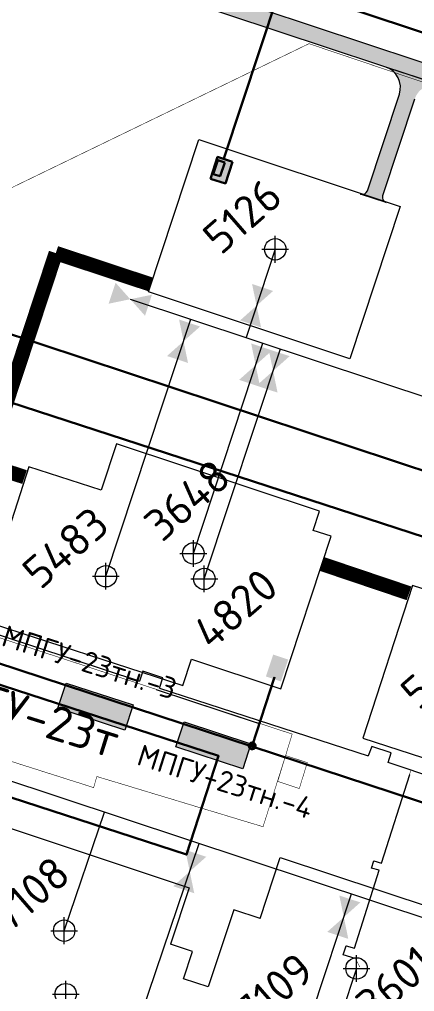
# Model space of a CAD drawing. Header units: millimetres. Extents: x 519 to 9564855, y -810 to 5021775.
# Drawn here: x 9540105.1 to 9540252.8, y 4998345 to 4998708.1 of the extents above; entities that cross this region are included whole.
import ezdxf

# ---------------------------------------------------------------- set-up
doc = ezdxf.new("R2010")
doc.units = ezdxf.units.MM
doc.header["$LTSCALE"] = 2
doc.header["$MEASUREMENT"] = 0
doc.header["$PDMODE"] = 2
doc.header["$PDSIZE"] = 5
doc.linetypes.add('1', pattern=[0])
for name, color, linetype, lineweight in [('200 скв. на 2010 год', 61, 'Continuous', 0), ('WELLS(drilled after 2000y)', 6, 'Continuous', 40), ('Электро', 1, 'Continuous', 30), ('Электроснаб', 1, 'Continuous', 18), ('Электроснабжене', 1, 'Continuous', 18)]:
    doc.layers.add(name, color=color, linetype=linetype, lineweight=lineweight)
for name, color, linetype in [('Existing roads', 41, 'Continuous'), ('new 100 wells', 131, 'Continuous'), ('OilColl&Flowlines', 3, 'Continuous'), ('Stage 12 wells.Text&Frame', 52, 'Continuous'), ('Stage8 wlls text', 7, 'Continuous'), ('Wels of 13phase', 200, 'Continuous'), ('Скважины  2018 года', 7, 'Continuous'), ('Скважины 2019г.', 241, 'Continuous'), ('Скважины на 2013 год.', 21, '1')]:
    doc.layers.add(name, color=color, linetype=linetype)
doc.styles.add('92051501$0$STANDARD', font='simplex.shx')
doc.styles.add('Elect', font='isocpeur.ttf')
doc.linetypes.add('WTR_LINE', pattern='A,0.5,-0.2,["W",92051501$0$STANDARD,S=0.1,R=0,X=-0.1,Y=-0.05],-0.05', length=0.75)

msp = doc.modelspace()

# ---------------------------------------------------------------- hatches: boundary and pattern name
at = {"linetype": 'ByBlock', "lineweight": 0, "ltscale": 80}
for points in [[(9540147.49761, 4998451.86731), (9540122.5253, 4998460.1302), (9540119.491, 4998450.79158), (9540144.50707, 4998442.66337)], [(9540191.57423, 4998437.4226), (9540166.60191, 4998445.68549), (9540163.56761, 4998436.34687), (9540188.58368, 4998428.21865)]]:
    msp.add_hatch(color=1, dxfattribs=at).paths.add_polyline_path(points)
at = {"layer": 'Existing roads', "lineweight": 0}
h = msp.add_hatch(color=256, dxfattribs=at)
edge = h.paths.add_edge_path(flags=16)
edge.add_line((9542915.00048, 4997805.77889), (9542915.82838, 4997805.50495))
edge = h.paths.add_edge_path(flags=16)
edge.add_line((9542915.0804, 4997806.02041), (9542916.50414, 4997805.54932))
edge = h.paths.add_edge_path(flags=17)
edge.add_line((9542915.16031, 4997806.26193), (9542916.96364, 4997805.66524))
edge = h.paths.add_edge_path(flags=17)
edge.add_line((9542915.24023, 4997806.50345), (9542917.32836, 4997805.81252))
edge = h.paths.add_edge_path(flags=17)
edge.add_line((9542915.32014, 4997806.74496), (9542917.63357, 4997805.97949))
edge = h.paths.add_edge_path(flags=17)
edge.add_line((9542915.40006, 4997806.98648), (9542917.89543, 4997806.16081))
edge = h.paths.add_edge_path(flags=17)
edge.add_line((9542915.47997, 4997807.228), (9542918.12293, 4997806.3535))
edge = h.paths.add_edge_path(flags=17)
edge.add_line((9542915.55988, 4997807.46952), (9542918.32156, 4997806.55573))
edge = h.paths.add_edge_path(flags=17)
edge.add_line((9542915.6398, 4997807.71104), (9542918.49494, 4997806.76633))
edge = h.paths.add_edge_path(flags=17)
edge.add_line((9542915.71971, 4997807.95256), (9542918.64549, 4997806.98447))
edge = h.paths.add_edge_path(flags=17)
edge.add_line((9542915.79963, 4997808.19408), (9542918.77483, 4997807.20964))
edge = h.paths.add_edge_path(flags=17)
edge.add_line((9542915.87954, 4997808.4356), (9542918.88401, 4997807.44147))
edge = h.paths.add_edge_path(flags=17)
edge.add_line((9542916.09053, 4997811.84928), (9542916.91843, 4997811.57535))
edge = h.paths.add_edge_path(flags=17)
edge.add_line((9542915.41477, 4997811.80492), (9542916.83851, 4997811.33383))
edge = h.paths.add_edge_path(flags=17)
edge.add_line((9542914.95527, 4997811.689), (9542916.7586, 4997811.09231))
edge = h.paths.add_edge_path(flags=16)
edge.add_line((9542914.59055, 4997811.54171), (9542916.67869, 4997810.85079))
edge = h.paths.add_edge_path(flags=17)
edge.add_line((9542914.28535, 4997811.37474), (9542916.59877, 4997810.60927))
edge = h.paths.add_edge_path(flags=16)
edge.add_line((9542914.02348, 4997811.19343), (9542916.51886, 4997810.36775))
edge = h.paths.add_edge_path(flags=16)
edge.add_line((9542913.79599, 4997811.00074), (9542916.43894, 4997810.12623))
edge = h.paths.add_edge_path(flags=16)
edge.add_line((9542913.59735, 4997810.7985), (9542916.35903, 4997809.88471))
edge = h.paths.add_edge_path(flags=17)
edge.add_line((9542913.42397, 4997810.58791), (9542916.27911, 4997809.64319))
edge = h.paths.add_edge_path(flags=17)
edge.add_line((9542913.27342, 4997810.36976), (9542916.1992, 4997809.40167))
edge = h.paths.add_edge_path(flags=17)
edge.add_line((9542913.14408, 4997810.1446), (9542916.11928, 4997809.16016))
edge = h.paths.add_edge_path(flags=17)
edge.add_line((9542913.0349, 4997809.91276), (9542916.03937, 4997808.91864))
edge = h.paths.add_edge_path(flags=16)
edge.add_line((9542912.9453, 4997809.67445), (9542918.97361, 4997807.67979))
edge = h.paths.add_edge_path(flags=0)
edge.add_line((9542912.9453, 4997809.67445), (9542918.97361, 4997807.67979))
edge = h.paths.add_edge_path(flags=17)
edge.add_line((9542916.95679, 4997811.69128), (9542914.96213, 4997805.66296))
edge = h.paths.add_edge_path()
edge.add_arc((9542915.95946, 4997808.67712), 3.17487, 0, 360)
h.paths.add_polyline_path([(9541621.30331, 4998240.21534), (9541619.40682, 4998234.52294), (9541668.34915, 4998218.3288), (9541670.24564, 4998224.02121)])
edge = h.paths.add_edge_path()
edge.add_line((9541543.45632, 4998259.65358), (9541545.35281, 4998265.34598))
edge.add_line((9541545.35281, 4998265.34598), (9539882.1273, 4998815.67717))
edge.add_arc((9539884.64036, 4998823.2722), 8, 161.691556, 251.691556, ccw=False)
edge.add_line((9539877.04533, 4998825.78526), (9539870.13442, 4998804.89892))
edge.add_arc((9539877.72945, 4998802.38586), 8, 71.691556, 161.691556, ccw=False)
edge.add_line((9539880.24251, 4998809.9809), (9541543.45632, 4998259.65358))
h.paths.add_polyline_path([(9542731.24197, 4997866.63683), (9542733.13846, 4997872.32923), (9541746.19614, 4998198.89057), (9541744.29964, 4998193.19816)])
edge = h.paths.add_edge_path()
edge.add_line((9542910.0184, 4997814.64503), (9542909.36398, 4997812.66899))
edge.add_line((9542909.36398, 4997812.66899), (9542916.00503, 4997810.46964))
edge.add_arc((9542908.97287, 4997822.57537), 14, 300.1520949, 341.6915561)
edge.add_line((9542922.26418, 4997818.17752), (9542982.04609, 4997998.85197))
edge.add_arc((9542983.94484, 4997998.22371), 2, 71.691556, 161.6915561, ccw=False)
edge.add_line((9542984.57311, 4998000.12246), (9542975.07709, 4998003.26452))
edge.add_arc((9542974.44884, 4998001.36581), 1.99996, -18.3072492, 71.6915562, ccw=False)
edge.add_line((9542976.34757, 4998000.73759), (9542916.56564, 4997820.06306))
edge.add_arc((9542908.97061, 4997822.57612), 8, 277.5258796, 341.691556, ccw=False)
h.paths.add_polyline_path([(9542831.9304, 4997833.32085), (9542833.8167, 4997839.01663), (9542809.08896, 4997847.19859), (9542807.19247, 4997841.50618)])
h = msp.add_hatch(color=256, dxfattribs=at)
h.paths.add_polyline_path([(9541621.30331, 4998240.21534), (9541619.40682, 4998234.52294), (9541668.34915, 4998218.3288), (9541670.24564, 4998224.02121)])
edge = h.paths.add_edge_path()
edge.add_line((9541543.45632, 4998259.65358), (9541545.35281, 4998265.34598))
edge.add_line((9541545.35281, 4998265.34598), (9539882.1273, 4998815.67717))
edge.add_arc((9539884.64036, 4998823.2722), 8, 161.691556, 251.6915561, ccw=False)
edge.add_line((9539877.04533, 4998825.78526), (9539870.13442, 4998804.89892))
edge.add_arc((9539877.72945, 4998802.38586), 8, 71.6915559, 161.691556, ccw=False)
edge.add_line((9539880.24251, 4998809.9809), (9541543.45632, 4998259.65358))
h.paths.add_polyline_path([(9542731.24197, 4997866.63683), (9542733.13846, 4997872.32923), (9541746.19614, 4998198.89057), (9541744.29964, 4998193.19816)])
edge = h.paths.add_edge_path()
edge.add_line((9542974.97868, 4997977.49268), (9542969.28014, 4997979.37822))
edge.add_line((9542969.28014, 4997979.37822), (9542916.56564, 4997820.06306))
edge.add_arc((9542908.97061, 4997822.57612), 8, 251.691556, 341.691556, ccw=False)
edge.add_line((9542906.45755, 4997814.98109), (9542809.08896, 4997847.19859))
edge.add_line((9542809.08896, 4997847.19859), (9542807.19247, 4997841.50618))
edge.add_line((9542807.19247, 4997841.50618), (9542904.57502, 4997809.28406))
edge.add_arc((9542908.97287, 4997822.57537), 14, 251.691556, 341.6915561)
edge.add_line((9542922.26418, 4997818.17752), (9542974.97868, 4997977.49268))
msp.add_hatch(color=256, dxfattribs=at).paths.add_polyline_path([(9540247.10593, 4998680.16588), (9540235.15506, 4998644.04766, -0.414213562), (9540232.62804, 4998642.77716), (9540242.12406, 4998639.6351, -0.414213562), (9540240.85359, 4998642.16207), (9540252.80447, 4998678.28033, -0.414213562), (9540262.91256, 4998683.36231), (9540242.02396, 4998690.27397, -0.414213562)])
at = {"layer": 'Электро'}
for points in [[(9540176.45979, 4998648.57977), (9540182.07202, 4998646.72278), (9540184.77925, 4998654.90464), (9540179.16702, 4998656.76163)], [(9540197.23425, 4998462.64984), (9540202.84648, 4998460.79285), (9540205.55371, 4998468.97471), (9540199.94148, 4998470.8317)]]:
    msp.add_hatch(color=256, dxfattribs=at).paths.add_polyline_path(points)
at = {"layer": 'Электроснаб', "lineweight": 0}
for points in [[(9540176.45979, 4998648.57977), (9540182.07202, 4998646.72278), (9540184.77925, 4998654.90464), (9540179.16702, 4998656.76163)], [(9540197.23425, 4998462.64984), (9540202.84648, 4998460.79285), (9540205.55371, 4998468.97471), (9540199.94148, 4998470.8317)]]:
    msp.add_hatch(color=1, dxfattribs=at).paths.add_polyline_path(points)
at = {"layer": 'Электроснабжене', "lineweight": 0}
for points in [[(9540176.45979, 4998648.57977), (9540182.07202, 4998646.72278), (9540184.77925, 4998654.90464), (9540179.16702, 4998656.76163)], [(9540197.23425, 4998462.64984), (9540202.84648, 4998460.79285), (9540205.55371, 4998468.97471), (9540199.94148, 4998470.8317)]]:
    msp.add_hatch(color=1, dxfattribs=at).paths.add_polyline_path(points)

# ---------------------------------------------------------------- linework, layer by layer
at = {"color": 6, "lineweight": 0, "ltscale": 25}
msp.add_line((9540194.85, 4998444.995, -23.215), (9540156.329, 4998457.657, -23.129), dxfattribs=at)
at = {"color": 5, "linetype": 'WTR_LINE', "lineweight": 0, "ltscale": 20, "const_width": 0.2}
msp.add_lwpolyline([(9539923.70455, 4998540.1584), (9539973.871, 4998523.40788), (9539997.06778, 4998594.34512), (9540213.33334, 4998699.01007), (9540467.06099, 4998613.38589)], dxfattribs=at)
at = {"linetype": 'ByBlock', "lineweight": 0, "ltscale": 2, "const_width": 0.2, "elevation": 0.4393}
msp.add_lwpolyline([(9540060.94168, 4998445.24547), (9540027.13197, 4998456.03702), (9540040.04393, 4998496.03901), (9540207.04189, 4998441.14155), (9540201.63669, 4998423.47715), (9540209.70526, 4998420.78811), (9540212.68788, 4998430.45424), (9540204.59306, 4998433.13867), (9540196.15808, 4998406.53307), (9540134.01707, 4998425.29302), (9540132.82131, 4998421.15237), (9540084.21634, 4998436.59767), (9540084.49435, 4998437.56033), (9540060.94168, 4998445.24547)], dxfattribs=at)
at = {"lineweight": 0}
for points, elevation in [([(9540072.032, 4998486.505), (9540149.937, 4998460.854)], -22.98), ([(9540157.457, 4998458.295), (9540158.668, 4998462.159), (9540151.267, 4998464.629), (9540149.937, 4998460.854)], -23.397)]:
    msp.add_lwpolyline(points, dxfattribs=dict(at, elevation=elevation))
at = {"color": 6, "lineweight": 0}
for points, elevation in [([(9540072.032, 4998486.505), (9540149.937, 4998460.854)], -22.98), ([(9540157.457, 4998458.295), (9540158.668, 4998462.159), (9540151.267, 4998464.629), (9540149.937, 4998460.854)], -23.397), ([(9540230.654, 4998357.338), (9540226.146, 4998358.71), (9540227.197, 4998362.098), (9540230.289, 4998361.179), (9540239.532, 4998390.25), (9540236.752, 4998391.046), (9540237.51, 4998393.796), (9540240.478, 4998392.975), (9540251.059, 4998426.073)], -22.91)]:
    msp.add_lwpolyline(points, dxfattribs=dict(at, elevation=elevation))
at = {"color": 0, "linetype": 'ByBlock', "lineweight": 0, "ltscale": 80}
for points in [[(9540122.5253, 4998460.1302), (9540147.54137, 4998452.00199), (9540144.50707, 4998442.66337), (9540119.491, 4998450.79158)], [(9540166.60191, 4998445.68549), (9540191.61798, 4998437.55727), (9540188.58368, 4998428.21865), (9540163.56761, 4998436.34687)]]:
    msp.add_lwpolyline(points, close=True, dxfattribs=at)
at = {"layer": '200 скв. на 2010 год', "color": 0, "linetype": 'ByBlock', "lineweight": 0}
msp.add_lwpolyline([(9540214.93893, 4998517.23238), (9540217.31798, 4998524.42241), (9540141.33745, 4998549.56299), (9540135.60154, 4998532.21832)], dxfattribs=at)
msp.add_circle((9540170.1, 4998508.6), 4, dxfattribs=at)
msp.add_point((9540170.1, 4998508.6), dxfattribs=at)
at = {"layer": 'Existing roads', "lineweight": 0}
for p, q in [((9540262.91256, 4998683.36231), (9540242.02396, 4998690.27397)), ((9540242.12406, 4998639.6351), (9540232.62804, 4998642.77716))]:
    msp.add_line(p, q, dxfattribs=at)
at = {"layer": 'Existing roads', "color": 3, "linetype": 'ByBlock', "lineweight": 0, "ltscale": 80}
for p, q in [((9540170.1, 4998508.6), (9540196.1038, 4998587.15122)), ((9540174.2, 4998499.1), (9540202.63155, 4998584.9913))]:
    msp.add_line(p, q, dxfattribs=at)
at = {"layer": 'Existing roads', "lineweight": 0, "flags": 128}
for points in [[(9539882.1273, 4998815.67717), (9541545.35281, 4998265.34598)], [(9541543.45632, 4998259.65358), (9539880.24251, 4998809.9809)]]:
    msp.add_lwpolyline(points, dxfattribs=at)
for points in [[(9540232.62804, 4998642.77716, 0.414213562), (9540235.15506, 4998644.04766), (9540247.10593, 4998680.16588)], [(9540252.80447, 4998678.28033), (9540240.85358, 4998642.16203, 0.414207454), (9540242.12406, 4998639.6351)]]:
    msp.add_lwpolyline(points, format="xyb", dxfattribs=at)
at = {"layer": 'Existing roads', "lineweight": 0, "const_width": 5.4}
for points in [[(9540092.94762, 4998542.97247), (9540118.69772, 4998620.7951)], [(9540154.19884, 4998609.04842), (9540118.69772, 4998620.7951)], [(9540107.00858, 4998537.111), (9540075.14998, 4998547.65243)], [(9540250.72333, 4998493.70743), (9540218.19333, 4998504.67234)]]:
    msp.add_lwpolyline(points, dxfattribs=at)
at = {"layer": 'Existing roads', "lineweight": 0}
msp.add_arc((9540239.5109, 4998682.67894), 8, 341.691556, 71.691556, dxfattribs=at)
at = {"layer": 'OilColl&Flowlines', "lineweight": 0}
for p, q in [((9539123.89216, 4998747.03568), (9540784.68084, 4998197.72698)), ((9540200.7, 4998622.2), (9540189.79382, 4998589.23907)), ((9540146.52122, 4998603.55719), (9540840.82876, 4998373.82341)), ((9540121.8, 4998367.7), (9540136.82073, 4998412.00783)), ((9540142.9, 4998313.8), (9540172.22364, 4998400.29825)), ((9540231.1, 4998353.6), (9540175.22551, 4998184.73465))]:
    msp.add_line(p, q, dxfattribs=at)
for points in [[(9540138.41688, 4998601.88011), (9540141.01666, 4998609.73722), (9540146.52122, 4998603.55719)], [(9540199.90946, 4998606.63796), (9540193.72944, 4998601.13339), (9540192.05236, 4998609.23773)], [(9540152.02579, 4998597.37717), (9540146.52122, 4998603.55719), (9540154.62556, 4998605.23427)], [(9540195.40652, 4998593.02905), (9540187.54942, 4998595.62882), (9540193.72944, 4998601.13339)], [(9540172.61541, 4998593.35609), (9540166.43539, 4998587.85153), (9540164.75831, 4998595.95587)], [(9540168.11247, 4998579.74719), (9540160.25537, 4998582.34696), (9540166.43539, 4998587.85153)], [(9540199.56415, 4998584.44029), (9540193.38412, 4998578.93573), (9540191.70704, 4998587.04007)], [(9540206.09176, 4998582.27937), (9540199.91174, 4998576.77481), (9540198.23466, 4998584.87915)], [(9540195.06121, 4998570.83139), (9540187.2041, 4998573.43116), (9540193.38412, 4998578.93573)], [(9540201.58882, 4998568.67047), (9540193.73172, 4998571.27024), (9540199.91174, 4998576.77481)], [(9540174.93403, 4998395.31679), (9540168.75401, 4998389.81223), (9540167.07693, 4998397.91657)], [(9540170.43109, 4998381.70789), (9540162.57399, 4998384.30766), (9540168.75401, 4998389.81223)], [(9540232.53062, 4998378.25879), (9540226.3506, 4998372.75423), (9540224.67352, 4998380.85857)], [(9540228.02768, 4998364.64989), (9540220.17058, 4998367.24966), (9540226.3506, 4998372.75423)]]:
    msp.add_solid(points, dxfattribs=at)
at = {"layer": 'Stage 12 wells.Text&Frame', "color": 0, "linetype": 'ByBlock', "lineweight": 0}
for points in [[(9540169.40138, 4998469.07562), (9540202.76255, 4998458.03701), (9540221.61798, 4998515.02241), (9540214.93893, 4998517.23238)], [(9540166.44333, 4998349.72346), (9540169.81798, 4998359.92241), (9540161.60681, 4998362.63934)]]:
    msp.add_lwpolyline(points, dxfattribs=at)
for centre in [(9540174.2, 4998499.1), (9540122.4, 4998344)]:
    msp.add_circle(centre, 4, dxfattribs=at)
for p in [(9540174.2, 4998499.1), (9540122.4, 4998344)]:
    msp.add_point(p, dxfattribs=at)
at = {"layer": 'Stage8 wlls text', "color": 0, "linetype": 'ByBlock', "lineweight": 0}
msp.add_lwpolyline([(9540175.59896, 4998346.69402), (9540166.44333, 4998349.72346)], dxfattribs=at)
at = {"layer": 'WELLS(drilled after 2000y)', "color": 0, "linetype": 'ByBlock', "lineweight": 0, "ltscale": 80}
msp.add_lwpolyline([(9540153.28202, 4998606.2776), (9540172.13745, 4998663.26299), (9540247.4759, 4998638.20151), (9540228.66023, 4998581.33631), (9540153.28202, 4998606.2776)], dxfattribs=at)
at = {"layer": 'WELLS(drilled after 2000y)', "color": 6, "lineweight": 0, "const_width": 0.2}
for points, elevation in [([(9540321.06, 4998404.766), (9540242.97, 4998430.521), (9540244.067, 4998434.167), (9540236.808, 4998436.491), (9540235.464, 4998433.002), (9540157.457, 4998458.295), (9540158.668, 4998462.159), (9540151.267, 4998464.629), (9540149.937, 4998460.854), (9540072.032, 4998486.505), (9540073.137, 4998490.198), (9540065.642, 4998492.61), (9540064.317, 4998488.954), (9539986.449, 4998514.745), (9539987.514, 4998518.596), (9539980.13, 4998520.996), (9539978.837, 4998517.327), (9539900.867, 4998542.878), (9539901.991, 4998546.622), (9539894.526, 4998549.119), (9539893.259, 4998545.46), (9539834.501, 4998564.723)], -23.116), ([(9540251.48325, 4998427.79565), (9540251.48325, 4998427.79565), (9540240.478, 4998392.975), (9540237.51, 4998393.796), (9540236.72482, 4998391.05378), (9540239.532, 4998390.25), (9540230.289, 4998361.179), (9540227.197, 4998362.098), (9540226.16419, 4998358.70447), (9540230.654, 4998357.338), (9540232.35415, 4998354.10227)], -22.853)]:
    msp.add_lwpolyline(points, dxfattribs=dict(at, elevation=elevation))
at = {"layer": 'WELLS(drilled after 2000y)', "color": 0, "linetype": 'ByBlock', "lineweight": 0}
msp.add_lwpolyline([(9540195.05093, 4998372.27422), (9540202.59308, 4998395.06832), (9540278.57361, 4998369.92774), (9540268.52085, 4998339.5493)], dxfattribs=at)
for centre in [(9540200.7, 4998622.2), (9540231.1, 4998353.6)]:
    msp.add_circle(centre, 4, dxfattribs=at)
at = {"layer": 'WELLS(drilled after 2000y)', "color": 0, "linetype": 'ByBlock', "lineweight": 0, "ltscale": 80}
msp.add_point((9540200.7, 4998622.2), dxfattribs=at)
at = {"layer": 'WELLS(drilled after 2000y)', "color": 0, "linetype": 'ByBlock', "lineweight": 0}
msp.add_point((9540231.1, 4998353.6), dxfattribs=at)
at = {"layer": 'Wels of 13phase', "color": 6, "lineweight": 0, "ltscale": 25}
msp.add_line((9540157.457, 4998458.295, -23.397), (9540235.45475, 4998432.97798, -23.261), dxfattribs=at)
at = {"layer": 'Wels of 13phase', "color": 6, "lineweight": 0, "elevation": -23.261}
msp.add_lwpolyline([(9540280.783, 4998417.84), (9540242.97, 4998430.521), (9540244.067, 4998434.167), (9540236.808, 4998436.491), (9540235.464, 4998433.002)], dxfattribs=at)
at = {"layer": 'Скважины  2018 года', "color": 3, "lineweight": 0, "ltscale": 50}
msp.add_line((9540213.69098, 4998334.47892), (9540229.22507, 4998381.44493), dxfattribs=at)
at = {"layer": 'Скважины  2018 года', "color": 0, "linetype": 'ByBlock', "lineweight": 0}
msp.add_lwpolyline([(9540195.05093, 4998372.27422), (9540185.17613, 4998375.55146), (9540175.59896, 4998346.69402)], dxfattribs=at)
at = {"layer": 'Скважины 2019г.', "color": 0, "linetype": 'ByBlock', "lineweight": 0}
msp.add_lwpolyline([(9540091.53448, 4998403.6162), (9540093.23745, 4998408.76299), (9540168.5759, 4998383.7015), (9540161.60681, 4998362.63934)], dxfattribs=at)
msp.add_circle((9540121.8, 4998367.7), 4, dxfattribs=at)
msp.add_point((9540121.8, 4998367.7), dxfattribs=at)
at = {"layer": 'Скважины на 2013 год.', "color": 3, "linetype": 'ByBlock', "lineweight": 0, "ltscale": 5}
msp.add_line((9540137.4, 4998500.1), (9540169.15419, 4998596.06835), dxfattribs=at)
at = {"layer": 'Скважины на 2013 год.', "color": 0, "linetype": 'ByBlock', "lineweight": 0}
for points in [[(9540135.60154, 4998532.21832), (9540108.58822, 4998540.96418), (9540090.10309, 4998483.88266), (9540166.21178, 4998459.23582), (9540169.40138, 4998469.07562)], [(9540280.30843, 4998487.49304), (9540251.98822, 4998496.66418), (9540233.50309, 4998439.58266), (9540309.61178, 4998414.93582), (9540311.7251, 4998421.46409)]]:
    msp.add_lwpolyline(points, dxfattribs=at)
msp.add_circle((9540137.4, 4998500.1), 4, dxfattribs=at)
msp.add_point((9540137.4, 4998500.1), dxfattribs=at)
at = {"layer": 'Электро', "ltscale": 0.5}
msp.add_line((9540202.75844, 4998720.42897, 0), (9540181.4879, 4998656.14458, 0), dxfattribs=at)
at = {"layer": 'Электро'}
for p, q in [((9541678.59808, 4998232.3972, 0), (9540202.84697, 4998720.69651, 0)), ((9541734.56444, 4998051.30919, 0.03953), (9539858.47025, 4998670.81033, 0)), ((9540179.16702, 4998656.76163, 0), (9540176.45979, 4998648.57977, 0)), ((9540179.28023, 4998655.50439, 0), (9540177.56198, 4998650.31143, 0)), ((9540184.77925, 4998654.90464, 0), (9540179.16702, 4998656.76163, 0)), ((9540181.83926, 4998654.65765, 0), (9540179.28023, 4998655.50439, 0)), ((9540180.121, 4998649.46469, 0), (9540181.83926, 4998654.65765, 0)), ((9540182.07202, 4998646.72278, 0), (9540184.77925, 4998654.90464, 0)), ((9540177.56198, 4998650.31143, 0), (9540180.121, 4998649.46469, 0)), ((9540176.45979, 4998648.57977, 0), (9540182.07202, 4998646.72278, 0)), ((9541726.10238, 4998035.88202, 0.03953), (9539877.36286, 4998638.13067, -0.00055)), ((9539941.41665, 4998518.78901), (9540526.91758, 4998326.65514)), ((9540200.44381, 4998462.33896), (9540192.12225, 4998436.72785))]:
    msp.add_line(p, q, dxfattribs=at)
msp.add_lwpolyline([(9540068.56561, 4998469.00499), (9540179.51498, 4998432.95535), (9540167.55612, 4998396.14976), (9540056.60675, 4998432.1994)], close=True, dxfattribs=at)
for radius, start, end in [(1.25, 162, 342), (1.25, 342, 162), (0.5, 162, 342), (0.5, 342, 162)]:
    msp.add_arc((9540192.12225, 4998436.72785), radius, start, end, dxfattribs=at)
at = {"layer": 'Электроснаб', "color": 1, "lineweight": 0, "ltscale": 0.5}
msp.add_line((9540202.75844, 4998720.42897, 0), (9540181.4879, 4998656.14458, 0), dxfattribs=at)
at = {"layer": 'Электроснаб', "color": 1, "lineweight": 0}
for p, q in [((9541678.59808, 4998232.3972, 0), (9540202.84697, 4998720.69651, 0)), ((9540179.16702, 4998656.76163, 0), (9540176.45979, 4998648.57977, 0)), ((9540179.28023, 4998655.50439, 0), (9540177.56198, 4998650.31143, 0)), ((9540184.77925, 4998654.90464, 0), (9540179.16702, 4998656.76163, 0)), ((9540181.83926, 4998654.65765, 0), (9540179.28023, 4998655.50439, 0)), ((9540180.121, 4998649.46469, 0), (9540181.83926, 4998654.65765, 0)), ((9540182.07202, 4998646.72278, 0), (9540184.77925, 4998654.90464, 0)), ((9540177.56198, 4998650.31143, 0), (9540180.121, 4998649.46469, 0)), ((9540176.45979, 4998648.57977, 0), (9540182.07202, 4998646.72278, 0)), ((9540200.44381, 4998462.33896), (9540192.12225, 4998436.72785))]:
    msp.add_line(p, q, dxfattribs=at)
at = {"layer": 'Электроснаб', "color": 1, "linetype": 'ByBlock', "lineweight": 0}
msp.add_line((9539941.41665, 4998518.78901), (9540526.91758, 4998326.65514), dxfattribs=at)
at = {"layer": 'Электроснаб', "color": 1, "lineweight": 0}
msp.add_lwpolyline([(9540068.56561, 4998469.00499), (9540179.51498, 4998432.95535), (9540167.55612, 4998396.14976), (9540056.60675, 4998432.1994)], close=True, dxfattribs=at)
for radius, start, end in [(1.25, 162, 342), (1.25, 342, 162), (0.5, 162, 342), (0.5, 342, 162)]:
    msp.add_arc((9540192.12225, 4998436.72785), radius, start, end, dxfattribs=at)
at = {"layer": 'Электроснабжене', "color": 1, "lineweight": 0, "ltscale": 0.5}
msp.add_line((9540202.75844, 4998720.42897, 0), (9540181.4879, 4998656.14458, 0), dxfattribs=at)
at = {"layer": 'Электроснабжене', "color": 1, "lineweight": 0}
for p, q in [((9541678.59808, 4998232.3972, 0), (9540202.84697, 4998720.69651, 0)), ((9540179.16702, 4998656.76163, 0), (9540176.45979, 4998648.57977, 0)), ((9540179.28023, 4998655.50439, 0), (9540177.56198, 4998650.31143, 0)), ((9540184.77925, 4998654.90464, 0), (9540179.16702, 4998656.76163, 0)), ((9540181.83926, 4998654.65765, 0), (9540179.28023, 4998655.50439, 0)), ((9540180.121, 4998649.46469, 0), (9540181.83926, 4998654.65765, 0)), ((9540182.07202, 4998646.72278, 0), (9540184.77925, 4998654.90464, 0)), ((9540177.56198, 4998650.31143, 0), (9540180.121, 4998649.46469, 0)), ((9540176.45979, 4998648.57977, 0), (9540182.07202, 4998646.72278, 0)), ((9540200.44381, 4998462.33896), (9540192.12225, 4998436.72785))]:
    msp.add_line(p, q, dxfattribs=at)
at = {"layer": 'Электроснабжене', "color": 1, "linetype": 'ByBlock', "lineweight": 0}
msp.add_line((9539941.41665, 4998518.78901), (9540526.91758, 4998326.65514), dxfattribs=at)
at = {"layer": 'Электроснабжене', "color": 1, "lineweight": 0}
msp.add_lwpolyline([(9540068.56561, 4998469.00499), (9540179.51498, 4998432.95535), (9540167.55612, 4998396.14976), (9540056.60675, 4998432.1994)], close=True, dxfattribs=at)
for radius, start, end in [(1.25, 162, 342), (1.25, 342, 162), (0.5, 162, 342), (0.5, 342, 162)]:
    msp.add_arc((9540192.12225, 4998436.72785), radius, start, end, dxfattribs=at)

# ---------------------------------------------------------------- texts
at = {"layer": '200 скв. на 2010 год', "color": 0, "linetype": 'ByBlock', "lineweight": 0, "style": 'Elect'}
msp.add_text('3648', height=12, rotation=41, dxfattribs=at).set_placement((9540158.44125, 4998512.45836))
at = {"layer": 'new 100 wells', "color": 19, "lineweight": 0, "style": 'Elect'}
msp.add_text('СПГУ-23т', height=13.005168, rotation=342.5784877, dxfattribs=at).set_placement((9540069.38574, 4998454.10869))
at = {"layer": 'Stage 12 wells.Text&Frame', "color": 0, "linetype": 'ByBlock', "lineweight": 0, "style": 'Elect'}
msp.add_text('4820', height=12, rotation=41, dxfattribs=at).set_placement((9540176.74974, 4998472.13124))
at = {"layer": 'WELLS(drilled after 2000y)', "color": 0, "linetype": 'ByBlock', "lineweight": 0, "style": 'Elect'}
for s, p in [('5126', (9540180.42032, 4998619.71412)), ('3601', (9540237.54483, 4998333.32287))]:
    msp.add_text(s, height=12, rotation=41, dxfattribs=at).set_placement(p)
at = {"layer": 'WELLS(drilled after 2000y)', "color": 254, "lineweight": 0, "true_color": 0xcecce6, "style": 'Elect'}
for s, p in [('МПГУ-23тн.-3', (9540097.85553, 4998474.35474)), ('МПГУ-23тн.-4', (9540148.46349, 4998429.87458))]:
    msp.add_text(s, height=8, rotation=342.3674975, dxfattribs=at).set_placement(p)
at = {"layer": 'Скважины  2018 года', "color": 0, "linetype": 'ByBlock', "lineweight": 0, "style": 'Elect'}
msp.add_text('7109', height=12, rotation=41, dxfattribs=at).set_placement((9540192.43794, 4998330.64785))
at = {"layer": 'Скважины 2019г.', "color": 0, "linetype": 'ByBlock', "lineweight": 0, "style": 'Elect'}
msp.add_text('7108', height=12, rotation=41, dxfattribs=at).set_placement((9540101.14425, 4998366.5576))
at = {"layer": 'Скважины на 2013 год.', "color": 0, "linetype": 'ByBlock', "lineweight": 0, "style": 'Elect'}
for s, p in [('5483', (9540112.93536, 4998494.67462)), ('5484', (9540254.33883, 4998449.69067))]:
    msp.add_text(s, height=12, rotation=41, dxfattribs=at).set_placement(p)

doc.saveas('drawing.dxf')
